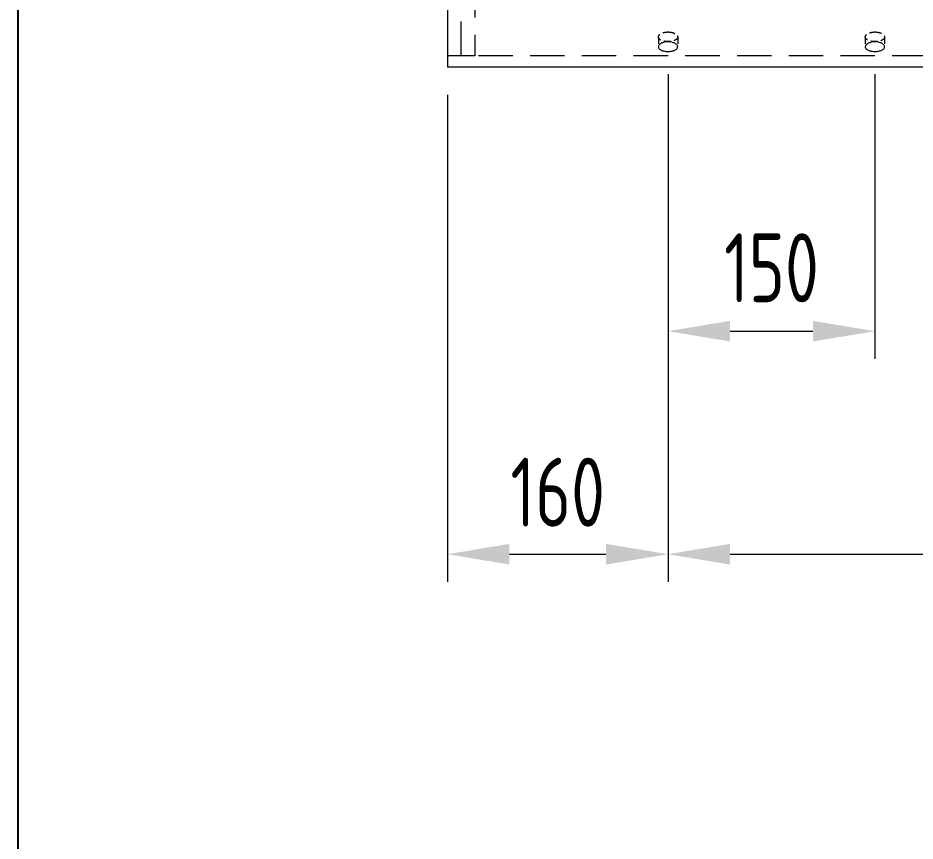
# Model space of a CAD drawing. Header units: millimetres. Extents: x -46397 to 283259, y -8690 to 23983.
# Drawn here: x 155651 to 156301, y -255 to 342 of the extents above; entities that cross this region are included whole.
import ezdxf

# ---------------------------------------------------------------- set-up
doc = ezdxf.new("R2010")
doc.units = ezdxf.units.MM
doc.linetypes.add('HIDDENX2', pattern=[0.75, 0.5, -0.25])
doc.layers.get('Defpoints').update_dxf_attribs({"lineweight": 0})
doc.layers.add('Dtext', color=255, linetype='Continuous', lineweight=20)
doc.layers.add('PHANTOM 2', color=8, linetype='Continuous', lineweight=0)
doc.layers.add('flashshoot', color=7, linetype='Continuous')
doc.styles.add('Chu va so', font='arial.ttf')
doc.styles.add('GHI CHÚ 1', font='isocp_IV25.ttf', dxfattribs={"width": 0.8})
doc.styles.add('TCVN', font='arial.ttf')
doc.dimstyles.new('1-30SCALE', dxfattribs={"dimtxt": 75, "dimasz": 75, "dimexe": 37.5, "dimexo": 30, "dimgap": 30, "dimtad": 1, "dimtoh": 1, "dimdec": 0, "dimdsep": 46, "dimtxsty": 'GHI CHÚ 1', "dimcen": 0.09, "dimclrd": 256, "dimclre": 256, "dimclrt": 2, "dimadec": 0, "dimazin": 0, "dimtfac": 1, "dimtdec": 0, "dimtofl": 0, "dimtmove": 0, "dimatfit": 3, "dimfxl": 1, "dimlwd": 0, "dimlwe": 0, "dimarcsym": 0})

# ---------------------------------------------------------------- blocks, each defined once
blk = doc.blocks.new('A$C90275d84')
at = {"color": 1, "linetype": 'HIDDENX2', "lineweight": 0, "ltscale": 50}
blk.add_line((101.37, 1960), (101.37, -3000), dxfattribs=at)
at = {"color": 2, "linetype": 'Continuous', "lineweight": 0, "ltscale": 10}
for p in [(109.55, 1960), (-109.55, -3000)]:
    blk.add_line(p, (109.55, -3000), dxfattribs=at)
at = {"color": 1, "linetype": 'HIDDENX2', "lineweight": 0, "ltscale": 10}
for p, q in [((87.79, -2683), (94.87, -2683)), ((87.79, -2697), (94.87, -2697)), ((87.79, -2833), (94.87, -2833)), ((87.79, -2847), (94.87, -2847))]:
    blk.add_line(p, q, dxfattribs=at)
at = {"color": 1, "linetype": 'HIDDENX2', "lineweight": 0, "ltscale": 50}
blk.add_lwpolyline([(-101.37, -2990), (-101.37, -2980), (101.37, -2980), (101.37, -2990)], close=True, dxfattribs=at)
at = {"color": 1, "linetype": 'HIDDENX2', "lineweight": 0, "ltscale": 10}
for points in [[(84.08, -2690), (84.08, -2690.44), (84.1, -2690.89), (84.2, -2691.8), (84.28, -2692.25), (84.48, -2693.11), (84.6, -2693.52), (84.88, -2694.29), (85.04, -2694.64), (85.38, -2695.26), (85.57, -2695.55), (85.97, -2696.07), (86.19, -2696.29), (86.64, -2696.65), (86.88, -2696.78), (87.34, -2696.96), (87.57, -2697), (88.01, -2697), (88.23, -2696.96), (88.68, -2696.78), (88.89, -2696.65), (89.3, -2696.29), (89.5, -2696.07), (89.86, -2695.55), (90.02, -2695.26), (90.3, -2694.64), (90.43, -2694.29), (90.66, -2693.52), (90.76, -2693.11), (90.92, -2692.25), (90.98, -2691.8), (91.06, -2690.89), (91.08, -2690.44), (91.08, -2689.56), (91.06, -2689.11), (90.98, -2688.2), (90.92, -2687.75), (90.76, -2686.89), (90.66, -2686.48), (90.43, -2685.71), (90.3, -2685.36), (90.02, -2684.74), (89.86, -2684.45), (89.5, -2683.93), (89.3, -2683.71), (88.89, -2683.35), (88.68, -2683.22), (88.23, -2683.04), (88.01, -2683), (87.57, -2683), (87.34, -2683.04), (86.88, -2683.22), (86.64, -2683.35), (86.19, -2683.71), (85.97, -2683.93), (85.57, -2684.45), (85.38, -2684.74), (85.04, -2685.36), (84.88, -2685.71), (84.6, -2686.48), (84.48, -2686.89), (84.28, -2687.75), (84.2, -2688.2), (84.1, -2689.11), (84.08, -2689.56), (84.08, -2690)], [(84.08, -2840), (84.08, -2840.44), (84.1, -2840.89), (84.2, -2841.8), (84.28, -2842.25), (84.48, -2843.11), (84.6, -2843.52), (84.88, -2844.29), (85.04, -2844.64), (85.38, -2845.26), (85.57, -2845.55), (85.97, -2846.07), (86.19, -2846.29), (86.64, -2846.65), (86.88, -2846.78), (87.34, -2846.96), (87.57, -2847), (88.01, -2847), (88.23, -2846.96), (88.68, -2846.78), (88.89, -2846.65), (89.3, -2846.29), (89.5, -2846.07), (89.86, -2845.55), (90.02, -2845.26), (90.3, -2844.64), (90.43, -2844.29), (90.66, -2843.52), (90.76, -2843.11), (90.92, -2842.25), (90.98, -2841.8), (91.06, -2840.89), (91.08, -2840.44), (91.08, -2839.56), (91.06, -2839.11), (90.98, -2838.2), (90.92, -2837.75), (90.76, -2836.89), (90.66, -2836.48), (90.43, -2835.71), (90.3, -2835.36), (90.02, -2834.74), (89.86, -2834.45), (89.5, -2833.93), (89.3, -2833.71), (88.89, -2833.35), (88.68, -2833.22), (88.23, -2833.04), (88.01, -2833), (87.57, -2833), (87.34, -2833.04), (86.88, -2833.22), (86.64, -2833.35), (86.19, -2833.71), (85.97, -2833.93), (85.57, -2834.45), (85.38, -2834.74), (85.04, -2835.36), (84.88, -2835.71), (84.6, -2836.48), (84.48, -2836.89), (84.28, -2837.75), (84.2, -2838.2), (84.1, -2839.11), (84.08, -2839.56), (84.08, -2840)]]:
    blk.add_open_spline(points, degree=3, knots=[0, 0, 0, 0, 1.318854, 1.318854, 2.637708, 2.637708, 3.956563, 3.956563, 5.275417, 5.275417, 6.59427, 6.59427, 7.913123, 7.913123, 9.231977, 9.231977, 10.55083, 10.55083, 11.869683, 11.869683, 13.188536, 13.188536, 14.507389, 14.507389, 15.826243, 15.826243, 17.145097, 17.145097, 18.463951, 18.463951, 19.782805, 19.782805, 21.10166, 21.10166, 22.420514, 22.420514, 23.739368, 23.739368, 25.058222, 25.058222, 26.377077, 26.377077, 27.69593, 27.69593, 29.014783, 29.014783, 30.333636, 30.333636, 31.652489, 31.652489, 32.971343, 32.971343, 34.290196, 34.290196, 35.609049, 35.609049, 36.927902, 36.927902, 38.246757, 38.246757, 39.565611, 39.565611, 40.884465, 40.884465, 42.203319, 42.203319, 42.203319, 42.203319], dxfattribs=at)
at = {"color": 2, "linetype": 'Continuous', "lineweight": 0, "ltscale": 10}
for points in [[(91.18, -2690), (91.18, -2689.56), (91.2, -2689.11), (91.3, -2688.2), (91.38, -2687.75), (91.57, -2686.89), (91.69, -2686.48), (91.98, -2685.71), (92.13, -2685.36), (92.47, -2684.74), (92.66, -2684.45), (93.06, -2683.93), (93.28, -2683.71), (93.73, -2683.35), (93.96, -2683.22), (94.42, -2683.04), (94.65, -2683), (95.09, -2683), (95.32, -2683.04), (95.76, -2683.22), (95.98, -2683.35), (96.39, -2683.71), (96.59, -2683.93), (96.94, -2684.45), (97.11, -2684.74), (97.39, -2685.36), (97.53, -2685.71), (97.76, -2686.48), (97.86, -2686.89), (98.02, -2687.75), (98.08, -2688.2), (98.16, -2689.11), (98.18, -2689.56), (98.18, -2690.44), (98.16, -2690.89), (98.08, -2691.8), (98.02, -2692.25), (97.86, -2693.11), (97.76, -2693.52), (97.53, -2694.29), (97.39, -2694.64), (97.11, -2695.26), (96.94, -2695.55), (96.59, -2696.07), (96.39, -2696.29), (95.98, -2696.65), (95.76, -2696.78), (95.32, -2696.96), (95.09, -2697), (94.65, -2697), (94.42, -2696.96), (93.96, -2696.78), (93.73, -2696.65), (93.28, -2696.29), (93.06, -2696.07), (92.66, -2695.55), (92.47, -2695.26), (92.13, -2694.64), (91.98, -2694.29), (91.69, -2693.52), (91.57, -2693.11), (91.38, -2692.25), (91.3, -2691.8), (91.2, -2690.89), (91.18, -2690.44), (91.18, -2690)], [(91.18, -2840), (91.18, -2839.56), (91.2, -2839.11), (91.3, -2838.2), (91.38, -2837.75), (91.57, -2836.89), (91.69, -2836.48), (91.98, -2835.71), (92.13, -2835.36), (92.47, -2834.74), (92.66, -2834.45), (93.06, -2833.93), (93.28, -2833.71), (93.73, -2833.35), (93.96, -2833.22), (94.42, -2833.04), (94.65, -2833), (95.09, -2833), (95.32, -2833.04), (95.76, -2833.22), (95.98, -2833.35), (96.39, -2833.71), (96.59, -2833.93), (96.94, -2834.45), (97.11, -2834.74), (97.39, -2835.36), (97.53, -2835.71), (97.76, -2836.48), (97.86, -2836.89), (98.02, -2837.75), (98.08, -2838.2), (98.16, -2839.11), (98.18, -2839.56), (98.18, -2840.44), (98.16, -2840.89), (98.08, -2841.8), (98.02, -2842.25), (97.86, -2843.11), (97.76, -2843.52), (97.53, -2844.29), (97.39, -2844.64), (97.11, -2845.26), (96.94, -2845.55), (96.59, -2846.07), (96.39, -2846.29), (95.98, -2846.65), (95.76, -2846.78), (95.32, -2846.96), (95.09, -2847), (94.65, -2847), (94.42, -2846.96), (93.96, -2846.78), (93.73, -2846.65), (93.28, -2846.29), (93.06, -2846.07), (92.66, -2845.55), (92.47, -2845.26), (92.13, -2844.64), (91.98, -2844.29), (91.69, -2843.52), (91.57, -2843.11), (91.38, -2842.25), (91.3, -2841.8), (91.2, -2840.89), (91.18, -2840.44), (91.18, -2840)]]:
    blk.add_open_spline(points, degree=3, knots=[0, 0, 0, 0, 1.318789, 1.318789, 2.637578, 2.637578, 3.956368, 3.956368, 5.275157, 5.275157, 6.593945, 6.593945, 7.912734, 7.912734, 9.231522, 9.231522, 10.550311, 10.550311, 11.869099, 11.869099, 13.187888, 13.187888, 14.506676, 14.506676, 15.825465, 15.825465, 17.144254, 17.144254, 18.463043, 18.463043, 19.781833, 19.781833, 21.100622, 21.100622, 22.419411, 22.419411, 23.7382, 23.7382, 25.05699, 25.05699, 26.375779, 26.375779, 27.694567, 27.694567, 29.013356, 29.013356, 30.332144, 30.332144, 31.650933, 31.650933, 32.969721, 32.969721, 34.28851, 34.28851, 35.607298, 35.607298, 36.926087, 36.926087, 38.244876, 38.244876, 39.563665, 39.563665, 40.882454, 40.882454, 42.201244, 42.201244, 42.201244, 42.201244], dxfattribs=at)
blk = doc.blocks.new('*D620')
at = {"layer": 'Defpoints', "color": 0, "transparency": 16777216}
for p in [(156121.93, 321.49, -1.5), (155961.93, 306.66, -1.5), (156121.93, -46.65)]:
    blk.add_point(p, dxfattribs=at)
at = {"layer": 'PHANTOM 2', "linetype": 'Continuous', "lineweight": 0, "transparency": 16777216}
for p, q in [((156121.93, 301.49), (156121.93, -66.65)), ((155961.93, 286.66), (155961.93, -66.65)), ((156006.93, -46.65), (156076.93, -46.65))]:
    blk.add_line(p, q, dxfattribs=at)
at = {"layer": 'PHANTOM 2', "transparency": 16777216}
for points in [[(156006.93, -39.15), (156006.93, -54.15), (155961.93, -46.65)], [(156076.93, -39.15), (156076.93, -54.15), (156121.93, -46.65)]]:
    blk.add_solid(points, dxfattribs=at)
at = {"layer": 'PHANTOM 2', "color": 2, "transparency": 16777216, "insert": (156041.93, -1.65), "char_height": 50, "attachment_point": 5, "style": 'GHI CHÚ 1'}
blk.add_mtext('160', dxfattribs=at)
blk = doc.blocks.new('*D621')
at = {"layer": 'Defpoints', "color": 0, "transparency": 16777216}
for p in [(156121.93, 321.49, -1.5), (160771.93, 321.49, -1.5), (160771.93, -46.65)]:
    blk.add_point(p, dxfattribs=at)
at = {"layer": 'PHANTOM 2', "linetype": 'Continuous', "lineweight": 0, "transparency": 16777216}
for p, q in [((156121.93, 301.49), (156121.93, -66.65)), ((160771.93, 301.49), (160771.93, -66.65)), ((156166.93, -46.65), (160726.93, -46.65))]:
    blk.add_line(p, q, dxfattribs=at)
at = {"layer": 'PHANTOM 2', "transparency": 16777216}
for points in [[(156166.93, -39.15), (156166.93, -54.15), (156121.93, -46.65)], [(160726.93, -39.15), (160726.93, -54.15), (160771.93, -46.65)]]:
    blk.add_solid(points, dxfattribs=at)
at = {"layer": 'PHANTOM 2', "color": 2, "transparency": 16777216, "insert": (158446.93, -0.53), "char_height": 50, "attachment_point": 5, "style": 'GHI CHÚ 1'}
blk.add_mtext('P150x31=4650', dxfattribs=at)
blk = doc.blocks.new('*D623')
at = {"layer": 'Defpoints', "color": 0, "transparency": 16777216}
for p in [(156121.93, 321.49, -1.5), (156271.93, 321.49, -1.5), (156271.93, 115.12)]:
    blk.add_point(p, dxfattribs=at)
at = {"layer": 'PHANTOM 2', "linetype": 'Continuous', "lineweight": 0, "transparency": 16777216}
for p, q in [((156121.93, 301.49), (156121.93, 95.12)), ((156271.93, 301.49), (156271.93, 95.12)), ((156166.93, 115.12), (156226.93, 115.12))]:
    blk.add_line(p, q, dxfattribs=at)
at = {"layer": 'PHANTOM 2', "transparency": 16777216}
for points in [[(156166.93, 122.62), (156166.93, 107.62), (156121.93, 115.12)], [(156226.93, 122.62), (156226.93, 107.62), (156271.93, 115.12)]]:
    blk.add_solid(points, dxfattribs=at)
at = {"layer": 'PHANTOM 2', "color": 2, "transparency": 16777216, "insert": (156196.93, 161.1), "char_height": 50, "attachment_point": 5, "style": 'GHI CHÚ 1'}
blk.add_mtext('150', dxfattribs=at)
blk = doc.blocks.new('*U1825')
at = {"lineweight": 25}
for points in [[(0, 0), (9003.9, 0), (9003.9, 5898.03), (0, 5898.03)], [(0, 0), (6807.83, 0), (6807.83, 5898.03), (0, 5898.03)]]:
    blk.add_lwpolyline(points, close=True, dxfattribs=at)
at = {"layer": 'Dtext', "ltscale": 0.1}
for tag, p, height, style in [('FOR_APPROVAL3', (7258.03, 2212.55, -0.35), 47.06, 'TCVN'), ('REV_3', (6865.83, 2215.31), 39.22, 'TCVN'), ('FOR_APPROVAL2', (7258.03, 2066.14, -0.35), 47.06, 'TCVN'), ('REV_2', (6865.83, 2068.9), 39.22, 'TCVN'), ('FOR_APPROVAL1', (7258.03, 1919.74, -0.34), 47.06, 'TCVN'), ('REV_1', (6865.83, 1922.5), 39.22, 'TCVN'), ('NGUOI_VE', (7675.86, 1774, -0.33), 47.06, 'TCVN'), ('NGUOI_KIEM_2', (8091.71, 1774, -0.38), 47.06, 'TCVN'), ('NGUOI_DUYET', (8594.04, 1774, -0.38), 47.06, 'TCVN'), ('REV_0', (6865.83, 1776.09), 39.22, 'TCVN'), ('1.1_A4', (8619.23, 89.31, -0.36), 47.06, 'Chu va so'), ('A4_A4', (8775.83, 89.31, -0.36), 47.06, 'Chu va so'), ('REV.', (8904.78, 89.31, -0.36), 47.06, 'Chu va so')]:
    blk.add_attdef(tag, p, '', height=height, dxfattribs=dict(at, style=style))
for tag, p, height, style, width in [('NGAY_REV03', (6965.22, 2212.55, -0.35), 40.78, 'TCVN', 0.95), ('NGAY_REV02', (6965.22, 2066.14, -0.35), 40.78, 'TCVN', 0.95), ('NGAY_REV01', (6965.22, 1919.74, -0.35), 40.78, 'TCVN', 0.95), ('NGAY_REV0', (6965.22, 1773.33, -0.39), 40.78, 'TCVN', 0.95), ('DWD.NO', (6961.58, 38.18, -0.36), 62.74, 'Chu va so', 0.85)]:
    blk.add_attdef(tag, p, '', height=height, dxfattribs=dict(at, style=style, width=width))
at = {"layer": 'Dtext', "lineweight": 25, "ltscale": 0.1, "style": 'Chu va so'}
for tag, p, height in [('PROJECT_CODE', (7415.07, 737.25), 94.12), ('TITLE1', (7007.47, 562.25, -0.36), 62.74), ('TITLE2', (7007.47, 414.7, -0.36), 62.74), ('TITLE3', (7007.47, 268.29, -0.36), 62.74)]:
    blk.add_attdef(tag, p, '', height=height, dxfattribs=at)

msp = doc.modelspace()

# ---------------------------------------------------------------- block references
at = {"layer": 'flashshoot', "rotation": 270}
msp.add_blockref('A$C90275d84', (158961.93, 416.21, -1.5), dxfattribs=at)

# ---------------------------------------------------------------- dimensions: what is measured, and where the dimension line sits
at = {"layer": 'PHANTOM 2'}
for base, p1, p2, picture, middle in [((156121.93, -46.65), (155961.93, 306.66, -1.5), (156121.93, 321.49, -1.5), '*D620', (156041.93, -1.65)), ((156271.93, 115.12), (156121.93, 321.49, -1.5), (156271.93, 321.49, -1.5), '*D623', (156196.93, 161.1))]:
    dim = msp.add_linear_dim(base=base, p1=p1, p2=p2, dimstyle='1-30SCALE', override={"dimtxt": 50, "dimasz": 45, "dimexe": 20, "dimexo": 20, "dimgap": 20, "dimtmove": 1}, dxfattribs=at)
    dim.commit()
    dim.dimension.update_dxf_attribs({"geometry": picture, "text_midpoint": middle})
dim = msp.add_linear_dim(base=(160771.93, -46.65), p1=(156121.93, 321.49, -1.5), p2=(160771.93, 321.49, -1.5), text='P150x31=<>', dimstyle='1-30SCALE', override={"dimtxt": 50, "dimasz": 45, "dimexe": 20, "dimexo": 20, "dimgap": 20, "dimpost": '', "dimtmove": 1}, dxfattribs=at)
dim.commit()
dim.dimension.update_dxf_attribs({"geometry": '*D621', "text_midpoint": (158446.93, -0.53)})

# ---------------------------------------------------------------- next in the draw order: block references
at = {"xscale": 0.9084576280678549, "yscale": 0.9084576280678549, "zscale": 0.9084576280678549}
msp.add_blockref('*U1825', (155650.54, -1902.62), dxfattribs=at)

doc.saveas('drawing.dxf')
